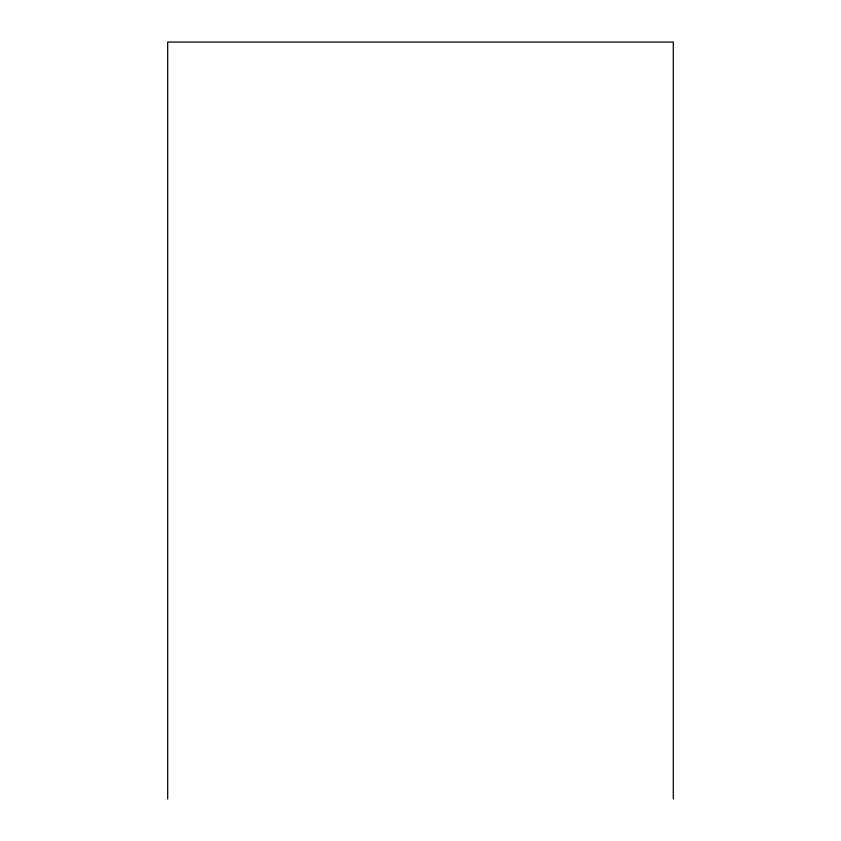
<?xml version="1.0" encoding="UTF-8"?>
<svg xmlns="http://www.w3.org/2000/svg" width="841" height="841" viewBox="0 0 841 841"><rect width="100%" height="100%" fill="white"/><g stroke="black" fill="none" stroke-linecap="round" stroke-linejoin="round"><path stroke-width="1.26" d="M673.305 798.95L673.305 42.05L167.695 42.05L167.695 798.95"/></g></svg>
